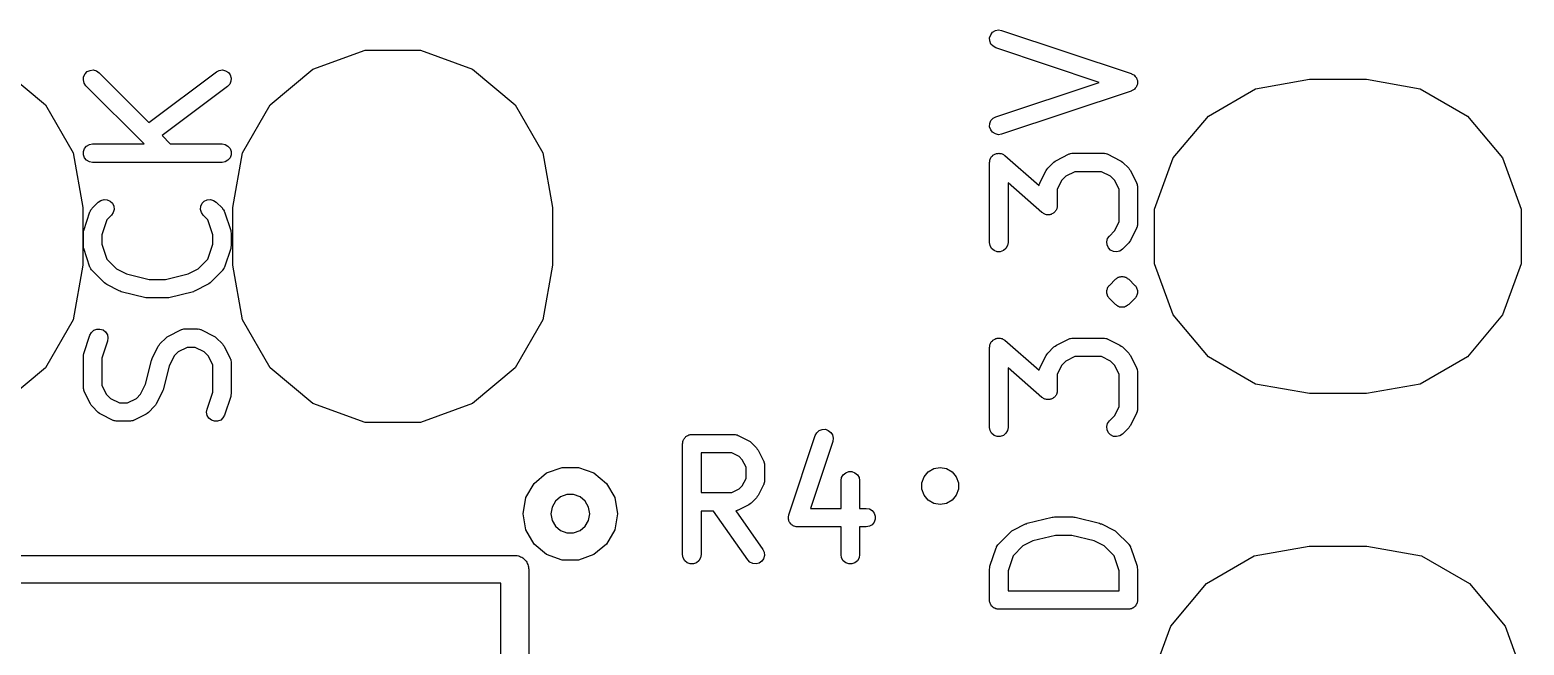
# Model space of a CAD drawing. Extents: x 125.5 to 143.1, y -145.4 to -100.4.
# Drawn here: x 134.73 to 142.81, y -103.76 to -100.43 of the extents above; entities that cross this region are included whole.
import ezdxf

# ---------------------------------------------------------------- set-up
doc = ezdxf.new("R2010")
doc.units = 0
doc.header["$MEASUREMENT"] = 0
doc.layers.add('BLACK', color=7, linetype='CONTINUOUS')

msp = doc.modelspace()

# ---------------------------------------------------------------- linework, layer by layer
at = {"layer": 'Black'}
for p, q in [((139.917, -100.476), (139.923, -100.46)), ((139.918, -100.493), (139.917, -100.476)), ((139.924, -100.51), (139.918, -100.493)), ((139.923, -100.46), (139.933, -100.446)), ((139.933, -100.446), (139.948, -100.437)), ((139.948, -100.437), (139.965, -100.433)), ((139.965, -100.433), (139.982, -100.436)), ((139.982, -100.436), (140.682, -100.669)), ((136.258, -100.646), (136.54, -100.543)), ((136.54, -100.543), (136.84, -100.543)), ((136.84, -100.543), (137.122, -100.646)), ((139.936, -100.522), (139.924, -100.51)), ((139.951, -100.531), (139.936, -100.522)), ((140.509, -100.717), (139.951, -100.531)), ((134.582, -100.646), (134.812, -100.839)), ((135.026, -100.671), (135.038, -100.659)), ((135.038, -100.659), (135.054, -100.652)), ((135.054, -100.652), (135.071, -100.65)), ((135.071, -100.65), (135.088, -100.655)), ((135.088, -100.655), (135.102, -100.665)), ((135.371, -100.934), (135.737, -100.66)), ((135.737, -100.66), (135.752, -100.652)), ((135.752, -100.652), (135.769, -100.65)), ((135.769, -100.65), (135.786, -100.654)), ((135.786, -100.654), (135.801, -100.664)), ((135.801, -100.664), (135.811, -100.677)), ((136.028, -100.839), (136.258, -100.646)), ((137.122, -100.646), (137.352, -100.839)), ((135.017, -100.704), (135.018, -100.687)), ((135.021, -100.721), (135.017, -100.704)), ((135.018, -100.687), (135.026, -100.671)), ((135.031, -100.735), (135.021, -100.721)), ((135.346, -101.05), (135.031, -100.735)), ((135.102, -100.665), (135.371, -100.934)), ((135.797, -100.74), (135.443, -101.005)), ((135.809, -100.727), (135.797, -100.74)), ((135.815, -100.711), (135.809, -100.727)), ((135.811, -100.677), (135.816, -100.694)), ((135.816, -100.694), (135.815, -100.711)), ((139.951, -100.903), (140.509, -100.717)), ((140.682, -100.669), (140.684, -100.67)), ((140.684, -100.67), (140.685, -100.67)), ((140.685, -100.67), (140.691, -100.674)), ((140.691, -100.674), (140.698, -100.677)), ((140.698, -100.677), (140.699, -100.679)), ((140.699, -100.679), (140.7, -100.679)), ((140.7, -100.679), (140.704, -100.685)), ((140.704, -100.685), (140.709, -100.69)), ((140.709, -100.743), (140.704, -100.748)), ((140.709, -100.69), (140.71, -100.692)), ((140.71, -100.742), (140.709, -100.743)), ((140.71, -100.692), (140.711, -100.693)), ((140.711, -100.74), (140.71, -100.742)), ((140.711, -100.693), (140.713, -100.7)), ((140.713, -100.734), (140.711, -100.74)), ((140.713, -100.7), (140.716, -100.707)), ((140.716, -100.727), (140.713, -100.734)), ((140.716, -100.707), (140.716, -100.708)), ((140.716, -100.708), (140.716, -100.709)), ((140.716, -100.709), (140.716, -100.717)), ((140.716, -100.717), (140.716, -100.724)), ((140.716, -100.724), (140.716, -100.725)), ((140.716, -100.725), (140.716, -100.727)), ((141.355, -100.751), (141.646, -100.7)), ((141.646, -100.7), (141.954, -100.7)), ((141.954, -100.7), (142.245, -100.751)), ((140.682, -100.764), (139.982, -100.997)), ((140.684, -100.763), (140.682, -100.764)), ((140.685, -100.763), (140.684, -100.763)), ((140.691, -100.759), (140.685, -100.763)), ((140.698, -100.756), (140.691, -100.759)), ((140.699, -100.755), (140.698, -100.756)), ((140.7, -100.754), (140.699, -100.755)), ((140.704, -100.748), (140.7, -100.754)), ((141.1, -100.899), (141.355, -100.751)), ((142.245, -100.751), (142.5, -100.899)), ((134.812, -100.839), (134.962, -101.098)), ((135.878, -101.098), (136.028, -100.839)), ((137.352, -100.839), (137.502, -101.098)), ((139.936, -100.911), (139.951, -100.903)), ((140.91, -101.125), (141.1, -100.899)), ((142.5, -100.899), (142.69, -101.125)), ((139.917, -100.957), (139.918, -100.94)), ((139.923, -100.974), (139.917, -100.957)), ((139.918, -100.94), (139.924, -100.924)), ((139.933, -100.987), (139.923, -100.974)), ((139.924, -100.924), (139.936, -100.911)), ((139.948, -100.996), (139.933, -100.987)), ((135.023, -101.075), (135.035, -101.062)), ((135.035, -101.062), (135.05, -101.053)), ((135.05, -101.053), (135.067, -101.05)), ((135.067, -101.05), (135.346, -101.05)), ((135.443, -101.005), (135.487, -101.05)), ((135.487, -101.05), (135.767, -101.05)), ((135.767, -101.05), (135.784, -101.053)), ((135.784, -101.053), (135.799, -101.062)), ((135.799, -101.062), (135.81, -101.075)), ((139.965, -101), (139.948, -100.996)), ((139.982, -100.997), (139.965, -101)), ((134.962, -101.098), (135.014, -101.394)), ((135.017, -101.091), (135.023, -101.075)), ((135.017, -101.109), (135.017, -101.091)), ((135.023, -101.125), (135.017, -101.109)), ((135.035, -101.138), (135.023, -101.125)), ((135.05, -101.147), (135.035, -101.138)), ((135.067, -101.15), (135.05, -101.147)), ((135.784, -101.147), (135.767, -101.15)), ((135.799, -101.138), (135.784, -101.147)), ((135.81, -101.125), (135.799, -101.138)), ((135.81, -101.075), (135.816, -101.091)), ((135.816, -101.109), (135.81, -101.125)), ((135.816, -101.091), (135.816, -101.109)), ((135.826, -101.394), (135.878, -101.098)), ((137.502, -101.098), (137.554, -101.394)), ((139.917, -101.15), (139.918, -101.145)), ((139.918, -101.14), (139.919, -101.137)), ((139.918, -101.145), (139.918, -101.14)), ((139.919, -101.137), (139.92, -101.133)), ((139.92, -101.133), (139.922, -101.129)), ((139.922, -101.129), (139.924, -101.124)), ((139.924, -101.124), (139.926, -101.121)), ((139.926, -101.121), (139.928, -101.118)), ((139.928, -101.118), (139.932, -101.115)), ((139.932, -101.115), (139.935, -101.111)), ((139.935, -101.111), (139.939, -101.109)), ((139.939, -101.109), (139.942, -101.107)), ((139.942, -101.107), (139.946, -101.105)), ((139.946, -101.105), (139.951, -101.103)), ((139.951, -101.103), (139.954, -101.102)), ((139.954, -101.102), (139.958, -101.101)), ((139.958, -101.101), (139.963, -101.101)), ((139.963, -101.101), (139.968, -101.1)), ((139.968, -101.1), (139.971, -101.101)), ((139.971, -101.101), (139.975, -101.101)), ((139.975, -101.101), (139.98, -101.102)), ((139.98, -101.102), (139.985, -101.103)), ((139.985, -101.103), (139.988, -101.105)), ((139.988, -101.105), (139.992, -101.107)), ((139.992, -101.107), (139.995, -101.11)), ((139.995, -101.11), (140, -101.112)), ((140, -101.112), (140.185, -101.274)), ((140.231, -101.181), (140.265, -101.148)), ((140.265, -101.148), (140.271, -101.143)), ((140.271, -101.143), (140.278, -101.139)), ((140.278, -101.139), (140.344, -101.105)), ((140.344, -101.105), (140.347, -101.104)), ((140.347, -101.104), (140.35, -101.103)), ((140.35, -101.103), (140.355, -101.102)), ((140.355, -101.102), (140.361, -101.1)), ((140.361, -101.1), (140.364, -101.1)), ((140.364, -101.1), (140.367, -101.1)), ((140.367, -101.1), (140.533, -101.1)), ((140.533, -101.1), (140.536, -101.101)), ((140.536, -101.101), (140.539, -101.1)), ((140.539, -101.1), (140.545, -101.102)), ((140.545, -101.102), (140.55, -101.103)), ((140.55, -101.103), (140.553, -101.104)), ((140.553, -101.104), (140.556, -101.105)), ((140.556, -101.105), (140.622, -101.139)), ((140.622, -101.139), (140.629, -101.143)), ((140.629, -101.143), (140.635, -101.148)), ((140.635, -101.148), (140.669, -101.181)), ((140.809, -101.402), (140.91, -101.125)), ((142.69, -101.125), (142.791, -101.402)), ((135.767, -101.15), (135.067, -101.15)), ((139.917, -101.583), (139.917, -101.15)), ((140.189, -101.261), (140.222, -101.194)), ((140.222, -101.194), (140.227, -101.188)), ((140.227, -101.188), (140.231, -101.181)), ((140.33, -101.224), (140.308, -101.246)), ((140.378, -101.2), (140.33, -101.224)), ((140.522, -101.2), (140.378, -101.2)), ((140.57, -101.224), (140.522, -101.2)), ((140.592, -101.246), (140.57, -101.224)), ((140.669, -101.181), (140.673, -101.188)), ((140.673, -101.188), (140.678, -101.194)), ((140.678, -101.194), (140.711, -101.261)), ((140.2, -101.421), (140.017, -101.26)), ((140.017, -101.26), (140.017, -101.583)), ((140.185, -101.272), (140.186, -101.266)), ((140.185, -101.274), (140.185, -101.272)), ((140.186, -101.266), (140.188, -101.264)), ((140.188, -101.264), (140.189, -101.261)), ((140.308, -101.246), (140.283, -101.295)), ((140.283, -101.295), (140.283, -101.383)), ((140.617, -101.295), (140.592, -101.246)), ((140.617, -101.472), (140.617, -101.295)), ((140.711, -101.261), (140.712, -101.264)), ((140.712, -101.264), (140.714, -101.266)), ((140.714, -101.266), (140.715, -101.272)), ((140.715, -101.272), (140.716, -101.278)), ((140.716, -101.278), (140.716, -101.28)), ((140.716, -101.28), (140.717, -101.283)), ((140.717, -101.283), (140.717, -101.483)), ((135.065, -101.398), (135.098, -101.365)), ((135.098, -101.365), (135.112, -101.355)), ((135.112, -101.355), (135.129, -101.35)), ((135.129, -101.35), (135.146, -101.352)), ((135.146, -101.352), (135.162, -101.359)), ((135.162, -101.359), (135.174, -101.371)), ((135.174, -101.371), (135.182, -101.387)), ((135.182, -101.387), (135.183, -101.404)), ((135.65, -101.404), (135.652, -101.387)), ((135.652, -101.387), (135.659, -101.371)), ((135.659, -101.371), (135.671, -101.359)), ((135.671, -101.359), (135.687, -101.352)), ((135.687, -101.352), (135.704, -101.35)), ((135.704, -101.35), (135.721, -101.355)), ((135.721, -101.355), (135.735, -101.365)), ((135.735, -101.365), (135.769, -101.398)), ((140.283, -101.383), (140.282, -101.388)), ((140.282, -101.388), (140.282, -101.393)), ((135.014, -101.394), (135.014, -101.706)), ((135.019, -101.518), (135.053, -101.418)), ((135.053, -101.418), (135.054, -101.415)), ((135.054, -101.415), (135.055, -101.412)), ((135.055, -101.412), (135.058, -101.407)), ((135.058, -101.407), (135.061, -101.402)), ((135.061, -101.402), (135.063, -101.4)), ((135.063, -101.4), (135.065, -101.398)), ((135.144, -101.46), (135.117, -101.541)), ((135.169, -101.435), (135.144, -101.46)), ((135.179, -101.421), (135.169, -101.435)), ((135.183, -101.404), (135.179, -101.421)), ((135.655, -101.421), (135.65, -101.404)), ((135.665, -101.435), (135.655, -101.421)), ((135.69, -101.46), (135.665, -101.435)), ((135.717, -101.541), (135.69, -101.46)), ((135.769, -101.398), (135.77, -101.4)), ((135.77, -101.4), (135.772, -101.402)), ((135.772, -101.402), (135.775, -101.407)), ((135.775, -101.407), (135.779, -101.412)), ((135.779, -101.412), (135.779, -101.415)), ((135.779, -101.415), (135.781, -101.418)), ((135.781, -101.418), (135.814, -101.518)), ((135.826, -101.706), (135.826, -101.394)), ((137.554, -101.394), (137.554, -101.706)), ((140.205, -101.423), (140.2, -101.421)), ((140.208, -101.427), (140.205, -101.423)), ((140.212, -101.428), (140.208, -101.427)), ((140.215, -101.43), (140.212, -101.428)), ((140.22, -101.431), (140.215, -101.43)), ((140.225, -101.433), (140.22, -101.431)), ((140.229, -101.433), (140.225, -101.433)), ((140.232, -101.433), (140.229, -101.433)), ((140.237, -101.433), (140.232, -101.433)), ((140.242, -101.433), (140.237, -101.433)), ((140.246, -101.431), (140.242, -101.433)), ((140.249, -101.431), (140.246, -101.431)), ((140.254, -101.428), (140.249, -101.431)), ((140.258, -101.427), (140.254, -101.428)), ((140.261, -101.424), (140.258, -101.427)), ((140.265, -101.422), (140.261, -101.424)), ((140.268, -101.419), (140.265, -101.422)), ((140.272, -101.415), (140.268, -101.419)), ((140.274, -101.412), (140.272, -101.415)), ((140.276, -101.409), (140.274, -101.412)), ((140.278, -101.405), (140.276, -101.409)), ((140.28, -101.4), (140.278, -101.405)), ((140.281, -101.397), (140.28, -101.4)), ((140.282, -101.393), (140.281, -101.397)), ((140.592, -101.52), (140.617, -101.472)), ((140.809, -101.698), (140.809, -101.402)), ((142.791, -101.402), (142.791, -101.698)), ((135.017, -101.533), (135.018, -101.525)), ((135.017, -101.6), (135.017, -101.533)), ((135.018, -101.525), (135.019, -101.518)), ((135.117, -101.541), (135.117, -101.592)), ((135.717, -101.592), (135.717, -101.541)), ((135.814, -101.518), (135.815, -101.525)), ((135.815, -101.525), (135.817, -101.533)), ((135.817, -101.533), (135.817, -101.6)), ((140.555, -101.562), (140.565, -101.548)), ((140.565, -101.548), (140.592, -101.52)), ((140.711, -101.506), (140.678, -101.572)), ((140.712, -101.503), (140.711, -101.506)), ((140.714, -101.5), (140.712, -101.503)), ((140.715, -101.495), (140.714, -101.5)), ((140.716, -101.489), (140.715, -101.495)), ((140.717, -101.483), (140.716, -101.486)), ((140.716, -101.486), (140.716, -101.489)), ((135.018, -101.608), (135.017, -101.6)), ((135.019, -101.616), (135.018, -101.608)), ((135.053, -101.716), (135.019, -101.616)), ((135.117, -101.592), (135.144, -101.673)), ((135.69, -101.673), (135.717, -101.592)), ((135.814, -101.616), (135.781, -101.716)), ((135.815, -101.608), (135.814, -101.616)), ((135.817, -101.6), (135.815, -101.608)), ((139.92, -101.6), (139.917, -101.583)), ((139.928, -101.615), (139.92, -101.6)), ((139.942, -101.627), (139.928, -101.615)), ((139.958, -101.633), (139.942, -101.627)), ((139.975, -101.633), (139.958, -101.633)), ((139.992, -101.627), (139.975, -101.633)), ((140.005, -101.615), (139.992, -101.627)), ((140.014, -101.6), (140.005, -101.615)), ((140.017, -101.583), (140.014, -101.6)), ((140.55, -101.579), (140.555, -101.562)), ((140.552, -101.596), (140.55, -101.579)), ((140.559, -101.612), (140.552, -101.596)), ((140.571, -101.624), (140.559, -101.612)), ((140.587, -101.632), (140.571, -101.624)), ((140.604, -101.633), (140.587, -101.632)), ((140.621, -101.629), (140.604, -101.633)), ((140.635, -101.619), (140.621, -101.629)), ((140.669, -101.585), (140.635, -101.619)), ((140.673, -101.579), (140.669, -101.585)), ((140.678, -101.572), (140.673, -101.579)), ((135.014, -101.706), (134.962, -102.002)), ((135.144, -101.673), (135.196, -101.726)), ((135.637, -101.726), (135.69, -101.673)), ((135.878, -102.002), (135.826, -101.706)), ((137.554, -101.706), (137.502, -102.002)), ((140.91, -101.975), (140.809, -101.698)), ((142.791, -101.698), (142.69, -101.975)), ((135.054, -101.718), (135.053, -101.716)), ((135.055, -101.721), (135.054, -101.718)), ((135.058, -101.726), (135.055, -101.721)), ((135.061, -101.731), (135.058, -101.726)), ((135.063, -101.733), (135.061, -101.731)), ((135.065, -101.735), (135.063, -101.733)), ((135.131, -101.802), (135.065, -101.735)), ((135.196, -101.726), (135.251, -101.753)), ((135.251, -101.753), (135.373, -101.783)), ((135.373, -101.783), (135.461, -101.783)), ((135.461, -101.783), (135.583, -101.753)), ((135.583, -101.753), (135.637, -101.726)), ((135.769, -101.735), (135.702, -101.802)), ((135.77, -101.733), (135.769, -101.735)), ((135.772, -101.731), (135.77, -101.733)), ((135.775, -101.726), (135.772, -101.731)), ((135.779, -101.721), (135.775, -101.726)), ((135.781, -101.716), (135.779, -101.718)), ((135.779, -101.718), (135.779, -101.721)), ((140.565, -101.815), (140.598, -101.781)), ((140.598, -101.781), (140.602, -101.779)), ((140.602, -101.779), (140.605, -101.776)), ((140.605, -101.776), (140.609, -101.774)), ((140.609, -101.774), (140.612, -101.771)), ((140.612, -101.771), (140.616, -101.77)), ((140.616, -101.77), (140.62, -101.768)), ((140.62, -101.768), (140.625, -101.768)), ((140.625, -101.768), (140.629, -101.767)), ((140.629, -101.767), (140.633, -101.767)), ((140.633, -101.767), (140.638, -101.767)), ((140.638, -101.767), (140.642, -101.768)), ((140.642, -101.768), (140.646, -101.768)), ((140.646, -101.768), (140.65, -101.77)), ((140.65, -101.77), (140.654, -101.771)), ((140.654, -101.771), (140.658, -101.774)), ((140.658, -101.774), (140.662, -101.776)), ((140.662, -101.776), (140.665, -101.779)), ((140.665, -101.779), (140.669, -101.781)), ((140.669, -101.781), (140.702, -101.815)), ((135.138, -101.807), (135.131, -101.802)), ((135.144, -101.811), (135.138, -101.807)), ((135.211, -101.845), (135.144, -101.811)), ((135.216, -101.846), (135.211, -101.845)), ((135.221, -101.849), (135.216, -101.846)), ((135.355, -101.882), (135.221, -101.849)), ((135.612, -101.849), (135.479, -101.882)), ((135.617, -101.846), (135.612, -101.849)), ((135.622, -101.845), (135.617, -101.846)), ((135.689, -101.811), (135.622, -101.845)), ((135.695, -101.807), (135.689, -101.811)), ((135.702, -101.802), (135.695, -101.807)), ((140.55, -101.846), (140.551, -101.844)), ((140.551, -101.85), (140.55, -101.846)), ((140.55, -101.854), (140.551, -101.85)), ((140.551, -101.856), (140.55, -101.854)), ((140.551, -101.841), (140.552, -101.839)), ((140.551, -101.844), (140.551, -101.841)), ((140.551, -101.859), (140.551, -101.856)), ((140.552, -101.861), (140.551, -101.859)), ((140.552, -101.837), (140.554, -101.833)), ((140.552, -101.839), (140.552, -101.837)), ((140.552, -101.863), (140.552, -101.861)), ((140.554, -101.867), (140.552, -101.863)), ((140.554, -101.833), (140.555, -101.829)), ((140.555, -101.871), (140.554, -101.867)), ((140.555, -101.829), (140.556, -101.827)), ((140.556, -101.873), (140.555, -101.871)), ((140.556, -101.827), (140.557, -101.825)), ((140.557, -101.875), (140.556, -101.873)), ((140.557, -101.825), (140.558, -101.823)), ((140.558, -101.877), (140.557, -101.875)), ((140.558, -101.823), (140.559, -101.821)), ((140.559, -101.821), (140.562, -101.818)), ((140.562, -101.818), (140.565, -101.815)), ((140.702, -101.815), (140.705, -101.818)), ((140.705, -101.818), (140.708, -101.821)), ((140.708, -101.821), (140.709, -101.823)), ((140.709, -101.823), (140.71, -101.825)), ((140.71, -101.875), (140.709, -101.877)), ((140.71, -101.825), (140.711, -101.827)), ((140.711, -101.873), (140.71, -101.875)), ((140.711, -101.827), (140.712, -101.829)), ((140.712, -101.871), (140.711, -101.873)), ((140.712, -101.829), (140.713, -101.833)), ((140.713, -101.867), (140.712, -101.871)), ((140.713, -101.833), (140.715, -101.837)), ((140.715, -101.863), (140.713, -101.867)), ((140.715, -101.837), (140.715, -101.839)), ((140.715, -101.839), (140.716, -101.841)), ((140.716, -101.859), (140.715, -101.861)), ((140.715, -101.861), (140.715, -101.863)), ((140.716, -101.841), (140.716, -101.844)), ((140.716, -101.844), (140.716, -101.846)), ((140.716, -101.846), (140.716, -101.85)), ((140.716, -101.85), (140.716, -101.854)), ((140.716, -101.854), (140.716, -101.856)), ((140.716, -101.856), (140.716, -101.859)), ((135.361, -101.882), (135.355, -101.882)), ((135.367, -101.883), (135.361, -101.882)), ((135.467, -101.883), (135.367, -101.883)), ((135.473, -101.882), (135.467, -101.883)), ((135.479, -101.882), (135.473, -101.882)), ((140.559, -101.879), (140.558, -101.877)), ((140.562, -101.882), (140.559, -101.879)), ((140.565, -101.885), (140.562, -101.882)), ((140.598, -101.919), (140.565, -101.885)), ((140.602, -101.921), (140.598, -101.919)), ((140.605, -101.924), (140.602, -101.921)), ((140.609, -101.926), (140.605, -101.924)), ((140.612, -101.929), (140.609, -101.926)), ((140.616, -101.93), (140.612, -101.929)), ((140.62, -101.932), (140.616, -101.93)), ((140.625, -101.932), (140.62, -101.932)), ((140.629, -101.933), (140.625, -101.932)), ((140.633, -101.933), (140.629, -101.933)), ((140.638, -101.933), (140.633, -101.933)), ((140.642, -101.932), (140.638, -101.933)), ((140.646, -101.932), (140.642, -101.932)), ((140.65, -101.93), (140.646, -101.932)), ((140.654, -101.929), (140.65, -101.93)), ((140.658, -101.926), (140.654, -101.929)), ((140.662, -101.924), (140.658, -101.926)), ((140.665, -101.921), (140.662, -101.924)), ((140.669, -101.919), (140.665, -101.921)), ((140.702, -101.885), (140.669, -101.919)), ((140.705, -101.882), (140.702, -101.885)), ((140.708, -101.879), (140.705, -101.882)), ((140.709, -101.877), (140.708, -101.879)), ((134.962, -102.002), (134.812, -102.261)), ((136.028, -102.261), (135.878, -102.002)), ((137.502, -102.002), (137.352, -102.261)), ((141.1, -102.201), (140.91, -101.975)), ((142.69, -101.975), (142.5, -102.201)), ((135.019, -102.184), (135.053, -102.084)), ((135.053, -102.084), (135.061, -102.069)), ((135.061, -102.069), (135.074, -102.057)), ((135.074, -102.057), (135.09, -102.051)), ((135.09, -102.051), (135.107, -102.051)), ((135.107, -102.051), (135.124, -102.056)), ((135.147, -102.116), (135.117, -102.208)), ((135.124, -102.056), (135.137, -102.067)), ((135.137, -102.067), (135.147, -102.082)), ((135.147, -102.082), (135.15, -102.099)), ((135.15, -102.099), (135.147, -102.116)), ((135.431, -102.131), (135.465, -102.098)), ((135.465, -102.098), (135.471, -102.093)), ((135.471, -102.093), (135.478, -102.089)), ((135.478, -102.089), (135.544, -102.055)), ((135.544, -102.055), (135.547, -102.054)), ((135.547, -102.054), (135.55, -102.053)), ((135.55, -102.053), (135.555, -102.052)), ((135.555, -102.052), (135.561, -102.05)), ((135.561, -102.05), (135.564, -102.05)), ((135.564, -102.05), (135.567, -102.05)), ((135.567, -102.05), (135.633, -102.05)), ((135.633, -102.05), (135.636, -102.051)), ((135.636, -102.051), (135.639, -102.05)), ((135.639, -102.05), (135.645, -102.052)), ((135.645, -102.052), (135.65, -102.053)), ((135.65, -102.053), (135.653, -102.054)), ((135.653, -102.054), (135.656, -102.055)), ((135.656, -102.055), (135.722, -102.089)), ((135.722, -102.089), (135.729, -102.093)), ((135.729, -102.093), (135.735, -102.098)), ((135.735, -102.098), (135.769, -102.131)), ((139.926, -102.121), (139.928, -102.118)), ((139.928, -102.118), (139.932, -102.115)), ((139.932, -102.115), (139.935, -102.111)), ((139.935, -102.111), (139.939, -102.109)), ((139.939, -102.109), (139.942, -102.107)), ((139.942, -102.107), (139.946, -102.105)), ((139.946, -102.105), (139.951, -102.103)), ((139.951, -102.103), (139.954, -102.102)), ((139.954, -102.102), (139.958, -102.101)), ((139.958, -102.101), (139.963, -102.101)), ((139.963, -102.101), (139.968, -102.1)), ((139.968, -102.1), (139.971, -102.101)), ((139.971, -102.101), (139.975, -102.101)), ((139.975, -102.101), (139.98, -102.102)), ((139.98, -102.102), (139.985, -102.103)), ((139.985, -102.103), (139.988, -102.105)), ((139.988, -102.105), (139.992, -102.107)), ((139.992, -102.107), (139.995, -102.11)), ((139.995, -102.11), (140, -102.112)), ((140, -102.112), (140.185, -102.274)), ((140.278, -102.139), (140.344, -102.105)), ((140.344, -102.105), (140.347, -102.104)), ((140.347, -102.104), (140.35, -102.103)), ((140.35, -102.103), (140.355, -102.102)), ((140.355, -102.102), (140.361, -102.1)), ((140.361, -102.1), (140.364, -102.1)), ((140.364, -102.1), (140.367, -102.1)), ((140.367, -102.1), (140.533, -102.1)), ((140.533, -102.1), (140.536, -102.101)), ((140.536, -102.101), (140.539, -102.1)), ((140.539, -102.1), (140.545, -102.102)), ((140.545, -102.102), (140.55, -102.103)), ((140.55, -102.103), (140.553, -102.104)), ((140.553, -102.104), (140.556, -102.105)), ((140.556, -102.105), (140.622, -102.139)), ((135.017, -102.2), (135.018, -102.192)), ((135.018, -102.192), (135.019, -102.184)), ((135.389, -102.211), (135.422, -102.144)), ((135.422, -102.144), (135.427, -102.138)), ((135.427, -102.138), (135.431, -102.131)), ((135.508, -102.196), (135.481, -102.251)), ((135.53, -102.174), (135.508, -102.196)), ((135.578, -102.15), (135.53, -102.174)), ((135.622, -102.15), (135.578, -102.15)), ((135.67, -102.174), (135.622, -102.15)), ((135.692, -102.196), (135.67, -102.174)), ((135.717, -102.245), (135.692, -102.196)), ((135.769, -102.131), (135.773, -102.138)), ((135.773, -102.138), (135.778, -102.144)), ((135.778, -102.144), (135.811, -102.211)), ((139.917, -102.15), (139.918, -102.145)), ((139.917, -102.583), (139.917, -102.15)), ((139.918, -102.14), (139.919, -102.137)), ((139.918, -102.145), (139.918, -102.14)), ((139.919, -102.137), (139.92, -102.133)), ((139.92, -102.133), (139.922, -102.129)), ((139.922, -102.129), (139.924, -102.124)), ((139.924, -102.124), (139.926, -102.121)), ((140.189, -102.261), (140.222, -102.194)), ((140.222, -102.194), (140.227, -102.188)), ((140.227, -102.188), (140.231, -102.181)), ((140.231, -102.181), (140.265, -102.148)), ((140.265, -102.148), (140.271, -102.143)), ((140.271, -102.143), (140.278, -102.139)), ((140.622, -102.139), (140.629, -102.143)), ((140.629, -102.143), (140.635, -102.148)), ((140.635, -102.148), (140.669, -102.181)), ((140.669, -102.181), (140.673, -102.188)), ((140.673, -102.188), (140.678, -102.194)), ((140.678, -102.194), (140.711, -102.261)), ((134.812, -102.261), (134.582, -102.454)), ((135.017, -102.367), (135.017, -102.2)), ((135.117, -102.208), (135.117, -102.355)), ((135.353, -102.349), (135.385, -102.221)), ((135.385, -102.221), (135.387, -102.216)), ((135.387, -102.216), (135.389, -102.211)), ((135.481, -102.251), (135.449, -102.379)), ((135.717, -102.392), (135.717, -102.245)), ((135.811, -102.211), (135.812, -102.214)), ((135.812, -102.214), (135.814, -102.216)), ((135.814, -102.216), (135.815, -102.222)), ((135.815, -102.222), (135.816, -102.228)), ((135.816, -102.228), (135.816, -102.23)), ((135.816, -102.23), (135.817, -102.233)), ((135.817, -102.233), (135.817, -102.4)), ((136.258, -102.454), (136.028, -102.261)), ((137.352, -102.261), (137.122, -102.454)), ((140.2, -102.421), (140.017, -102.26)), ((140.017, -102.26), (140.017, -102.583)), ((140.185, -102.272), (140.186, -102.266)), ((140.185, -102.274), (140.185, -102.272)), ((140.186, -102.266), (140.188, -102.264)), ((140.188, -102.264), (140.189, -102.261)), ((140.308, -102.246), (140.283, -102.295)), ((140.33, -102.224), (140.308, -102.246)), ((140.378, -102.2), (140.33, -102.224)), ((140.522, -102.2), (140.378, -102.2)), ((140.57, -102.224), (140.522, -102.2)), ((140.592, -102.246), (140.57, -102.224)), ((140.617, -102.295), (140.592, -102.246)), ((140.711, -102.261), (140.712, -102.264)), ((140.712, -102.264), (140.714, -102.266)), ((140.714, -102.266), (140.715, -102.272)), ((140.715, -102.272), (140.716, -102.278)), ((140.716, -102.278), (140.716, -102.28)), ((140.716, -102.28), (140.717, -102.283)), ((141.355, -102.349), (141.1, -102.201)), ((142.5, -102.201), (142.245, -102.349)), ((135.117, -102.355), (135.141, -102.404)), ((135.326, -102.404), (135.353, -102.349)), ((140.283, -102.295), (140.283, -102.383)), ((140.617, -102.472), (140.617, -102.295)), ((140.717, -102.283), (140.717, -102.483)), ((141.646, -102.4), (141.355, -102.349)), ((142.245, -102.349), (141.954, -102.4)), ((135.017, -102.37), (135.017, -102.367)), ((135.017, -102.372), (135.017, -102.37)), ((135.019, -102.378), (135.017, -102.372)), ((135.02, -102.384), (135.019, -102.378)), ((135.021, -102.386), (135.02, -102.384)), ((135.022, -102.389), (135.021, -102.386)), ((135.055, -102.456), (135.022, -102.389)), ((135.141, -102.404), (135.163, -102.426)), ((135.163, -102.426), (135.212, -102.45)), ((135.255, -102.45), (135.304, -102.426)), ((135.304, -102.426), (135.326, -102.404)), ((135.445, -102.389), (135.411, -102.456)), ((135.446, -102.384), (135.445, -102.389)), ((135.449, -102.379), (135.446, -102.384)), ((135.686, -102.484), (135.717, -102.392)), ((135.814, -102.416), (135.781, -102.516)), ((135.815, -102.408), (135.814, -102.416)), ((135.817, -102.4), (135.815, -102.408)), ((140.205, -102.423), (140.2, -102.421)), ((140.208, -102.427), (140.205, -102.423)), ((140.212, -102.428), (140.208, -102.427)), ((140.215, -102.43), (140.212, -102.428)), ((140.22, -102.431), (140.215, -102.43)), ((140.225, -102.433), (140.22, -102.431)), ((140.229, -102.433), (140.225, -102.433)), ((140.232, -102.433), (140.229, -102.433)), ((140.237, -102.433), (140.232, -102.433)), ((140.242, -102.433), (140.237, -102.433)), ((140.246, -102.431), (140.242, -102.433)), ((140.249, -102.431), (140.246, -102.431)), ((140.254, -102.428), (140.249, -102.431)), ((140.258, -102.427), (140.254, -102.428)), ((140.261, -102.424), (140.258, -102.427)), ((140.265, -102.422), (140.261, -102.424)), ((140.268, -102.419), (140.265, -102.422)), ((140.272, -102.415), (140.268, -102.419)), ((140.274, -102.412), (140.272, -102.415)), ((140.276, -102.409), (140.274, -102.412)), ((140.278, -102.405), (140.276, -102.409)), ((140.28, -102.4), (140.278, -102.405)), ((140.281, -102.397), (140.28, -102.4)), ((140.282, -102.393), (140.281, -102.397)), ((140.283, -102.383), (140.282, -102.388)), ((140.282, -102.388), (140.282, -102.393)), ((141.954, -102.4), (141.646, -102.4)), ((135.06, -102.462), (135.055, -102.456)), ((135.065, -102.469), (135.06, -102.462)), ((135.098, -102.502), (135.065, -102.469)), ((135.105, -102.507), (135.098, -102.502)), ((135.111, -102.511), (135.105, -102.507)), ((135.178, -102.545), (135.111, -102.511)), ((135.212, -102.45), (135.255, -102.45)), ((135.356, -102.511), (135.289, -102.545)), ((135.362, -102.507), (135.356, -102.511)), ((135.369, -102.502), (135.362, -102.507)), ((135.402, -102.469), (135.369, -102.502)), ((135.407, -102.462), (135.402, -102.469)), ((135.411, -102.456), (135.407, -102.462)), ((135.683, -102.501), (135.686, -102.484)), ((135.687, -102.518), (135.683, -102.501)), ((135.696, -102.533), (135.687, -102.518)), ((135.781, -102.516), (135.772, -102.531)), ((136.54, -102.557), (136.258, -102.454)), ((137.122, -102.454), (136.84, -102.557)), ((140.565, -102.548), (140.592, -102.52)), ((140.592, -102.52), (140.617, -102.472)), ((140.711, -102.506), (140.678, -102.572)), ((140.712, -102.503), (140.711, -102.506)), ((140.714, -102.5), (140.712, -102.503)), ((140.715, -102.495), (140.714, -102.5)), ((140.716, -102.489), (140.715, -102.495)), ((140.717, -102.483), (140.716, -102.486)), ((140.716, -102.486), (140.716, -102.489)), ((135.18, -102.546), (135.178, -102.545)), ((135.183, -102.547), (135.18, -102.546)), ((135.189, -102.548), (135.183, -102.547)), ((135.194, -102.55), (135.189, -102.548)), ((135.197, -102.549), (135.194, -102.55)), ((135.2, -102.55), (135.197, -102.549)), ((135.267, -102.55), (135.2, -102.55)), ((135.27, -102.549), (135.267, -102.55)), ((135.272, -102.55), (135.27, -102.549)), ((135.278, -102.548), (135.272, -102.55)), ((135.284, -102.547), (135.278, -102.548)), ((135.286, -102.546), (135.284, -102.547)), ((135.289, -102.545), (135.286, -102.546)), ((135.71, -102.544), (135.696, -102.533)), ((135.726, -102.549), (135.71, -102.544)), ((135.743, -102.549), (135.726, -102.549)), ((135.76, -102.543), (135.743, -102.549)), ((135.772, -102.531), (135.76, -102.543)), ((136.84, -102.557), (136.54, -102.557)), ((138.982, -102.612), (138.995, -102.6)), ((138.995, -102.6), (139.011, -102.594)), ((139.011, -102.594), (139.029, -102.593)), ((139.029, -102.593), (139.045, -102.599)), ((139.045, -102.599), (139.059, -102.61)), ((139.92, -102.6), (139.917, -102.583)), ((139.928, -102.615), (139.92, -102.6)), ((140.014, -102.6), (140.005, -102.615)), ((140.017, -102.583), (140.014, -102.6)), ((140.55, -102.579), (140.555, -102.562)), ((140.552, -102.596), (140.55, -102.579)), ((140.559, -102.612), (140.552, -102.596)), ((140.555, -102.562), (140.565, -102.548)), ((140.669, -102.585), (140.635, -102.619)), ((140.673, -102.579), (140.669, -102.585)), ((140.678, -102.572), (140.673, -102.579)), ((138.257, -102.671), (138.258, -102.667)), ((138.257, -103.271), (138.257, -102.671)), ((138.258, -102.663), (138.259, -102.659)), ((138.258, -102.667), (138.258, -102.663)), ((138.259, -102.659), (138.26, -102.654)), ((138.26, -102.654), (138.262, -102.651)), ((138.262, -102.651), (138.264, -102.646)), ((138.264, -102.646), (138.267, -102.643)), ((138.267, -102.643), (138.269, -102.639)), ((138.269, -102.639), (138.272, -102.636)), ((138.272, -102.636), (138.275, -102.633)), ((138.275, -102.633), (138.279, -102.631)), ((138.279, -102.631), (138.282, -102.628)), ((138.282, -102.628), (138.286, -102.627)), ((138.286, -102.627), (138.29, -102.624)), ((138.29, -102.624), (138.294, -102.624)), ((138.294, -102.624), (138.298, -102.622)), ((138.298, -102.622), (138.303, -102.622)), ((138.303, -102.622), (138.307, -102.621)), ((138.307, -102.621), (138.536, -102.621)), ((138.536, -102.621), (138.539, -102.622)), ((138.539, -102.622), (138.541, -102.622)), ((138.541, -102.622), (138.547, -102.623)), ((138.547, -102.623), (138.553, -102.624)), ((138.553, -102.624), (138.555, -102.626)), ((138.555, -102.626), (138.558, -102.627)), ((138.558, -102.627), (138.615, -102.655)), ((138.615, -102.655), (138.622, -102.66)), ((138.622, -102.66), (138.628, -102.665)), ((138.628, -102.665), (138.657, -102.693)), ((138.831, -103.056), (138.974, -102.627)), ((139.069, -102.659), (138.948, -103.021)), ((138.974, -102.627), (138.982, -102.612)), ((139.059, -102.61), (139.068, -102.624)), ((139.068, -102.624), (139.071, -102.641)), ((139.071, -102.641), (139.069, -102.659)), ((139.942, -102.627), (139.928, -102.615)), ((139.958, -102.633), (139.942, -102.627)), ((139.975, -102.633), (139.958, -102.633)), ((139.992, -102.627), (139.975, -102.633)), ((140.005, -102.615), (139.992, -102.627)), ((140.571, -102.624), (140.559, -102.612)), ((140.587, -102.632), (140.571, -102.624)), ((140.604, -102.633), (140.587, -102.632)), ((140.621, -102.629), (140.604, -102.633)), ((140.635, -102.619), (140.621, -102.629)), ((138.357, -102.721), (138.357, -102.936)), ((138.524, -102.721), (138.357, -102.721)), ((138.563, -102.741), (138.524, -102.721)), ((138.58, -102.758), (138.563, -102.741)), ((138.6, -102.798), (138.58, -102.758)), ((138.657, -102.693), (138.661, -102.7)), ((138.661, -102.7), (138.666, -102.706)), ((138.666, -102.706), (138.695, -102.763)), ((138.695, -102.763), (138.696, -102.766)), ((137.454, -102.886), (137.522, -102.829)), ((137.522, -102.829), (137.606, -102.799)), ((137.606, -102.799), (137.694, -102.799)), ((137.694, -102.799), (137.778, -102.829)), ((137.778, -102.829), (137.846, -102.886)), ((138.6, -102.86), (138.6, -102.798)), ((138.696, -102.766), (138.697, -102.769)), ((138.697, -102.769), (138.698, -102.774)), ((138.698, -102.774), (138.7, -102.78)), ((138.7, -102.78), (138.7, -102.783)), ((138.7, -102.783), (138.7, -102.786)), ((138.7, -102.786), (138.7, -102.871)), ((139.117, -102.854), (139.126, -102.839)), ((139.126, -102.839), (139.139, -102.828)), ((139.139, -102.828), (139.156, -102.822)), ((139.156, -102.822), (139.173, -102.822)), ((139.173, -102.822), (139.189, -102.828)), ((139.189, -102.828), (139.203, -102.839)), ((139.203, -102.839), (139.211, -102.854)), ((139.563, -102.85), (139.585, -102.823)), ((139.585, -102.823), (139.616, -102.806)), ((139.616, -102.806), (139.65, -102.8)), ((139.65, -102.8), (139.684, -102.806)), ((139.684, -102.806), (139.715, -102.823)), ((139.715, -102.823), (139.737, -102.85)), ((137.41, -102.963), (137.454, -102.886)), ((137.846, -102.886), (137.89, -102.963)), ((138.524, -102.936), (138.563, -102.916)), ((138.563, -102.916), (138.58, -102.899)), ((138.58, -102.899), (138.6, -102.86)), ((138.695, -102.894), (138.666, -102.951)), ((138.696, -102.891), (138.695, -102.894)), ((138.697, -102.889), (138.696, -102.891)), ((138.698, -102.883), (138.697, -102.889)), ((138.7, -102.877), (138.698, -102.883)), ((138.7, -102.871), (138.7, -102.874)), ((138.7, -102.874), (138.7, -102.877)), ((139.114, -102.871), (139.117, -102.854)), ((139.114, -103.021), (139.114, -102.871)), ((139.211, -102.854), (139.214, -102.871)), ((139.214, -102.871), (139.214, -103.021)), ((139.551, -102.883), (139.563, -102.85)), ((139.551, -102.917), (139.551, -102.883)), ((139.563, -102.95), (139.551, -102.917)), ((139.737, -102.85), (139.749, -102.883)), ((139.749, -102.917), (139.737, -102.95)), ((139.749, -102.883), (139.749, -102.917)), ((137.395, -103.05), (137.41, -102.963)), ((137.569, -102.982), (137.551, -103.014)), ((137.597, -102.959), (137.569, -102.982)), ((137.632, -102.946), (137.597, -102.959)), ((137.668, -102.946), (137.632, -102.946)), ((137.703, -102.959), (137.668, -102.946)), ((137.731, -102.982), (137.703, -102.959)), ((137.749, -103.014), (137.731, -102.982)), ((137.89, -102.963), (137.905, -103.05)), ((138.357, -102.936), (138.524, -102.936)), ((138.615, -103.002), (138.558, -103.03)), ((138.622, -102.997), (138.615, -103.002)), ((138.628, -102.992), (138.622, -102.997)), ((138.657, -102.964), (138.628, -102.992)), ((138.661, -102.957), (138.657, -102.964)), ((138.666, -102.951), (138.661, -102.957)), ((139.585, -102.977), (139.563, -102.95)), ((139.616, -102.994), (139.585, -102.977)), ((139.65, -103), (139.616, -102.994)), ((139.684, -102.994), (139.65, -103)), ((139.715, -102.977), (139.684, -102.994)), ((139.737, -102.95), (139.715, -102.977)), ((137.41, -103.137), (137.395, -103.05)), ((137.551, -103.014), (137.545, -103.05)), ((137.545, -103.05), (137.551, -103.086)), ((137.551, -103.086), (137.569, -103.118)), ((137.731, -103.118), (137.749, -103.086)), ((137.755, -103.05), (137.749, -103.014)), ((137.749, -103.086), (137.755, -103.05)), ((137.905, -103.05), (137.89, -103.137)), ((138.424, -103.036), (138.357, -103.036)), ((138.357, -103.036), (138.357, -103.271)), ((138.609, -103.3), (138.424, -103.036)), ((138.547, -103.034), (138.545, -103.034)), ((138.545, -103.034), (138.691, -103.243)), ((138.553, -103.033), (138.547, -103.034)), ((138.555, -103.031), (138.553, -103.033)), ((138.558, -103.03), (138.555, -103.031)), ((138.829, -103.063), (138.831, -103.059)), ((138.829, -103.068), (138.829, -103.063)), ((138.829, -103.073), (138.829, -103.068)), ((138.829, -103.076), (138.829, -103.073)), ((138.829, -103.08), (138.829, -103.076)), ((138.831, -103.085), (138.829, -103.08)), ((138.831, -103.059), (138.831, -103.056)), ((138.832, -103.09), (138.831, -103.085)), ((138.948, -103.021), (139.114, -103.021)), ((139.214, -103.021), (139.25, -103.021)), ((139.25, -103.021), (139.267, -103.024)), ((139.267, -103.024), (139.282, -103.033)), ((139.282, -103.033), (139.293, -103.046)), ((139.293, -103.046), (139.299, -103.063)), ((139.299, -103.08), (139.293, -103.096)), ((139.299, -103.063), (139.299, -103.08)), ((140.121, -103.101), (140.255, -103.068)), ((140.255, -103.068), (140.261, -103.068)), ((140.261, -103.068), (140.267, -103.067)), ((140.267, -103.067), (140.367, -103.067)), ((140.367, -103.067), (140.373, -103.068)), ((140.373, -103.068), (140.379, -103.068)), ((140.379, -103.068), (140.512, -103.101)), ((137.454, -103.214), (137.41, -103.137)), ((137.569, -103.118), (137.597, -103.141)), ((137.597, -103.141), (137.632, -103.154)), ((137.632, -103.154), (137.668, -103.154)), ((137.668, -103.154), (137.703, -103.141)), ((137.703, -103.141), (137.731, -103.118)), ((137.89, -103.137), (137.846, -103.214)), ((138.834, -103.093), (138.832, -103.09)), ((138.835, -103.096), (138.834, -103.093)), ((138.839, -103.1), (138.835, -103.096)), ((138.841, -103.105), (138.839, -103.1)), ((138.844, -103.107), (138.841, -103.105)), ((138.846, -103.11), (138.844, -103.107)), ((138.851, -103.112), (138.846, -103.11)), ((138.855, -103.115), (138.851, -103.112)), ((138.858, -103.117), (138.855, -103.115)), ((138.861, -103.118), (138.858, -103.117)), ((138.866, -103.119), (138.861, -103.118)), ((138.871, -103.121), (138.866, -103.119)), ((138.875, -103.121), (138.871, -103.121)), ((138.879, -103.121), (138.875, -103.121)), ((139.114, -103.121), (138.879, -103.121)), ((139.114, -103.271), (139.114, -103.121)), ((139.25, -103.121), (139.214, -103.121)), ((139.214, -103.121), (139.214, -103.271)), ((139.267, -103.118), (139.25, -103.121)), ((139.282, -103.11), (139.267, -103.118)), ((139.293, -103.096), (139.282, -103.11)), ((139.965, -103.215), (140.031, -103.148)), ((140.031, -103.148), (140.038, -103.143)), ((140.038, -103.143), (140.044, -103.139)), ((140.044, -103.139), (140.111, -103.105)), ((140.111, -103.105), (140.116, -103.104)), ((140.116, -103.104), (140.121, -103.101)), ((140.273, -103.167), (140.151, -103.197)), ((140.361, -103.167), (140.273, -103.167)), ((140.483, -103.197), (140.361, -103.167)), ((140.512, -103.101), (140.517, -103.104)), ((140.517, -103.104), (140.522, -103.105)), ((140.522, -103.105), (140.589, -103.139)), ((140.589, -103.139), (140.595, -103.143)), ((140.595, -103.143), (140.602, -103.148)), ((140.602, -103.148), (140.669, -103.215)), ((137.522, -103.271), (137.454, -103.214)), ((137.846, -103.214), (137.778, -103.271)), ((138.691, -103.243), (138.698, -103.258)), ((139.919, -103.334), (139.953, -103.234)), ((139.953, -103.234), (139.954, -103.232)), ((139.954, -103.232), (139.955, -103.229)), ((139.955, -103.229), (139.958, -103.224)), ((139.958, -103.224), (139.961, -103.219)), ((139.961, -103.219), (139.963, -103.217)), ((139.963, -103.217), (139.965, -103.215)), ((140.096, -103.224), (140.044, -103.277)), ((140.151, -103.197), (140.096, -103.224)), ((140.537, -103.224), (140.483, -103.197)), ((140.59, -103.277), (140.537, -103.224)), ((140.669, -103.215), (140.67, -103.217)), ((140.67, -103.217), (140.672, -103.219)), ((140.672, -103.219), (140.675, -103.224)), ((140.675, -103.224), (140.679, -103.229)), ((140.679, -103.229), (140.679, -103.232)), ((140.679, -103.232), (140.681, -103.234)), ((140.681, -103.234), (140.714, -103.334)), ((141.348, -103.278), (141.644, -103.226)), ((141.644, -103.226), (141.956, -103.226)), ((141.956, -103.226), (142.252, -103.278)), ((130.95, -103.275), (137.35, -103.275)), ((137.35, -103.275), (137.356, -103.276)), ((137.356, -103.276), (137.363, -103.276)), ((137.363, -103.276), (137.369, -103.278)), ((137.369, -103.278), (137.376, -103.28)), ((137.376, -103.28), (137.381, -103.283)), ((137.381, -103.283), (137.387, -103.285)), ((137.387, -103.285), (137.393, -103.289)), ((137.393, -103.289), (137.398, -103.293)), ((137.398, -103.293), (137.402, -103.298)), ((137.402, -103.298), (137.407, -103.302)), ((137.407, -103.302), (137.411, -103.307)), ((137.411, -103.307), (137.415, -103.312)), ((137.415, -103.312), (137.417, -103.319)), ((137.417, -103.319), (137.42, -103.324)), ((137.42, -103.324), (137.422, -103.331)), ((137.606, -103.301), (137.522, -103.271)), ((137.694, -103.301), (137.606, -103.301)), ((137.778, -103.271), (137.694, -103.301)), ((138.26, -103.289), (138.257, -103.271)), ((138.269, -103.304), (138.26, -103.289)), ((138.282, -103.315), (138.269, -103.304)), ((138.298, -103.321), (138.282, -103.315)), ((138.316, -103.321), (138.298, -103.321)), ((138.332, -103.315), (138.316, -103.321)), ((138.345, -103.304), (138.332, -103.315)), ((138.354, -103.289), (138.345, -103.304)), ((138.357, -103.271), (138.354, -103.289)), ((138.621, -103.312), (138.609, -103.3)), ((138.637, -103.32), (138.621, -103.312)), ((138.654, -103.321), (138.637, -103.32)), ((138.671, -103.317), (138.654, -103.321)), ((138.685, -103.307), (138.671, -103.317)), ((138.695, -103.293), (138.685, -103.307)), ((138.7, -103.276), (138.695, -103.293)), ((138.698, -103.258), (138.7, -103.276)), ((139.117, -103.289), (139.114, -103.271)), ((139.126, -103.304), (139.117, -103.289)), ((139.139, -103.315), (139.126, -103.304)), ((139.156, -103.321), (139.139, -103.315)), ((139.173, -103.321), (139.156, -103.321)), ((139.189, -103.315), (139.173, -103.321)), ((139.203, -103.304), (139.189, -103.315)), ((139.211, -103.289), (139.203, -103.304)), ((139.214, -103.271), (139.211, -103.289)), ((140.044, -103.277), (140.017, -103.358)), ((140.617, -103.358), (140.59, -103.277)), ((141.089, -103.428), (141.348, -103.278)), ((142.252, -103.278), (142.511, -103.428)), ((137.422, -103.331), (137.424, -103.337)), ((137.424, -103.337), (137.424, -103.344)), ((137.424, -103.344), (137.425, -103.35)), ((137.425, -103.35), (137.425, -106.75)), ((139.917, -103.35), (139.918, -103.342)), ((139.917, -103.517), (139.917, -103.35)), ((139.918, -103.342), (139.919, -103.334)), ((140.017, -103.358), (140.017, -103.467)), ((140.617, -103.467), (140.617, -103.358)), ((140.714, -103.334), (140.715, -103.342)), ((140.715, -103.342), (140.717, -103.35)), ((140.717, -103.35), (140.717, -103.517)), ((137.275, -103.425), (131.025, -103.425)), ((137.275, -106.675), (137.275, -103.425)), ((140.017, -103.467), (140.617, -103.467)), ((140.896, -103.658), (141.089, -103.428)), ((142.511, -103.428), (142.704, -103.658)), ((139.917, -103.521), (139.917, -103.517)), ((139.917, -103.525), (139.917, -103.521)), ((139.919, -103.529), (139.917, -103.525)), ((139.92, -103.534), (139.919, -103.529)), ((139.922, -103.538), (139.92, -103.534)), ((139.923, -103.542), (139.922, -103.538)), ((139.926, -103.545), (139.923, -103.542)), ((139.928, -103.549), (139.926, -103.545)), ((139.932, -103.552), (139.928, -103.549)), ((139.935, -103.555), (139.932, -103.552)), ((139.938, -103.557), (139.935, -103.555)), ((139.942, -103.56), (139.938, -103.557)), ((139.946, -103.561), (139.942, -103.56)), ((139.95, -103.564), (139.946, -103.561)), ((139.954, -103.564), (139.95, -103.564)), ((139.958, -103.566), (139.954, -103.564)), ((139.962, -103.566), (139.958, -103.566)), ((139.967, -103.567), (139.962, -103.566)), ((140.667, -103.567), (139.967, -103.567)), ((140.671, -103.566), (140.667, -103.567)), ((140.675, -103.566), (140.671, -103.566)), ((140.679, -103.564), (140.675, -103.566)), ((140.684, -103.564), (140.679, -103.564)), ((140.688, -103.561), (140.684, -103.564)), ((140.692, -103.56), (140.688, -103.561)), ((140.695, -103.557), (140.692, -103.56)), ((140.699, -103.555), (140.695, -103.557)), ((140.702, -103.552), (140.699, -103.555)), ((140.705, -103.549), (140.702, -103.552)), ((140.707, -103.545), (140.705, -103.549)), ((140.71, -103.542), (140.707, -103.545)), ((140.711, -103.538), (140.71, -103.542)), ((140.714, -103.534), (140.711, -103.538)), ((140.716, -103.525), (140.714, -103.529)), ((140.714, -103.529), (140.714, -103.534)), ((140.717, -103.517), (140.716, -103.521)), ((140.716, -103.521), (140.716, -103.525)), ((140.793, -103.94), (140.896, -103.658)), ((142.704, -103.658), (142.807, -103.94))]:
    msp.add_line(p, q, dxfattribs=at)

doc.saveas('drawing.dxf')
